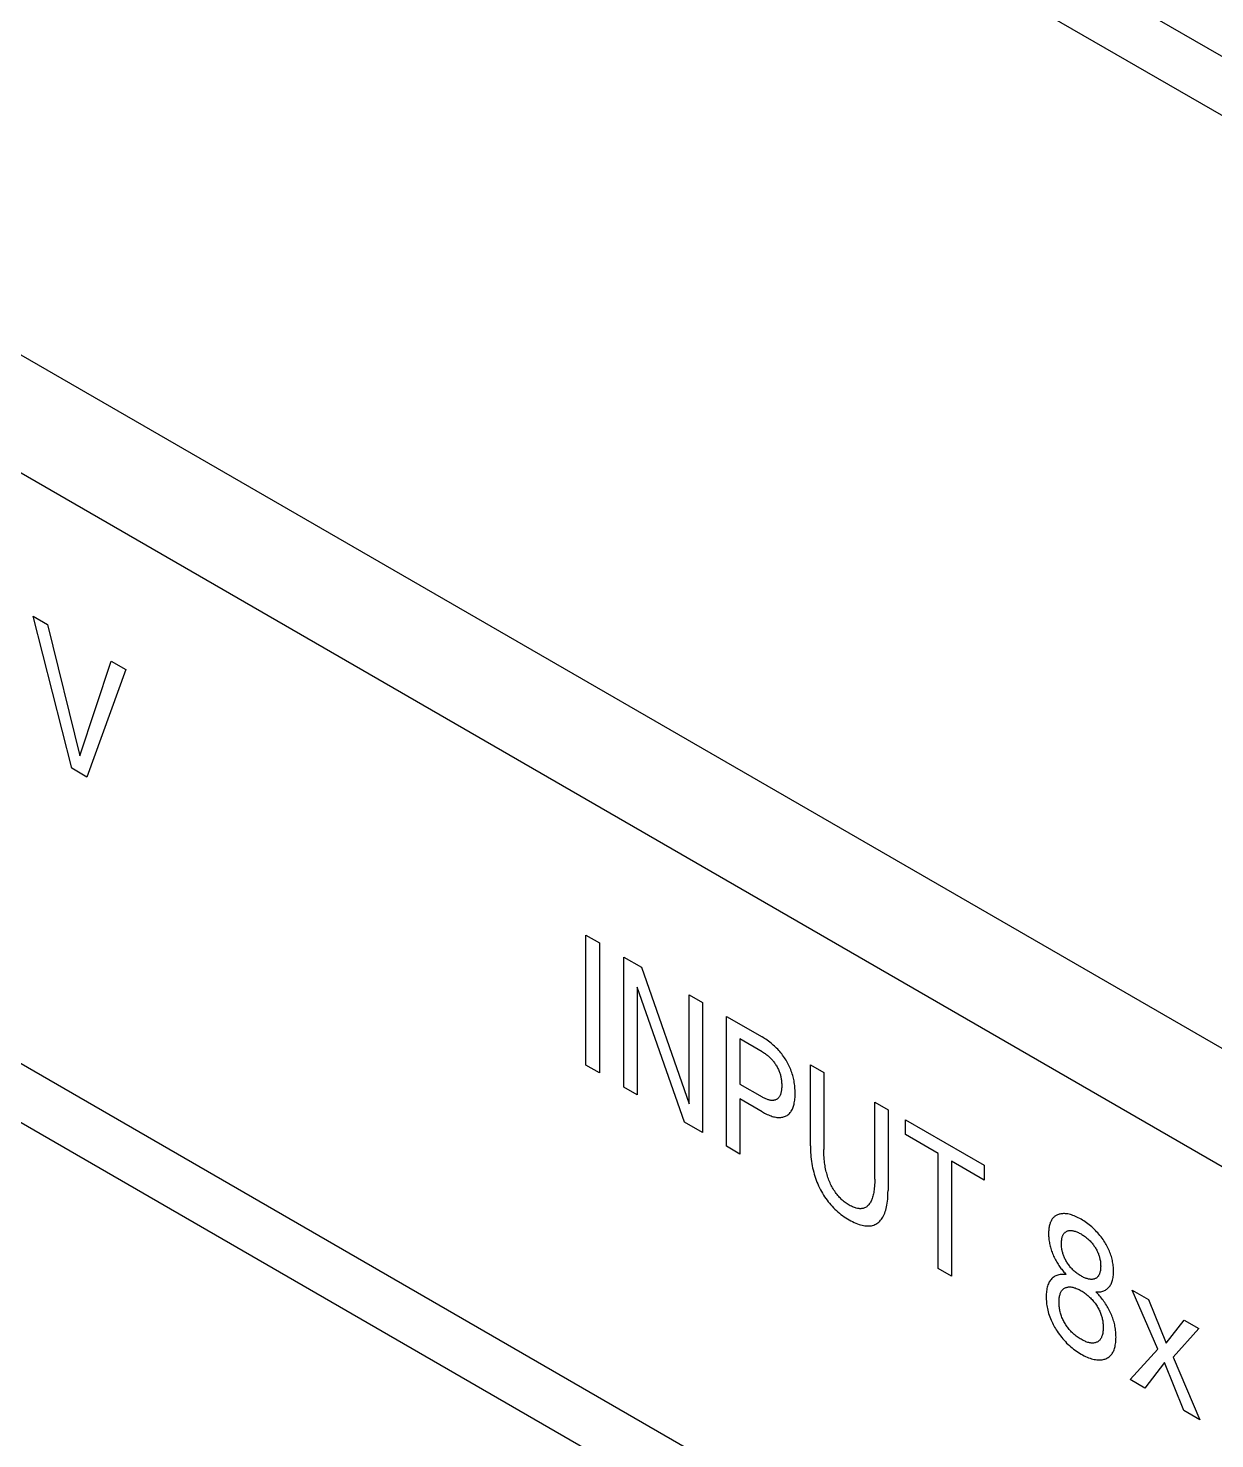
# Model space of a CAD drawing. Extents: x 0 to 420, y 0 to 297.
# Drawn here: x 179.41 to 195.82, y 177.65 to 197.16 of the extents above; entities that cross this region are included whole.
import ezdxf

# ---------------------------------------------------------------- set-up
doc = ezdxf.new("R2010")
doc.units = 0
doc.header["$LTSCALE"] = 23.1
doc.layers.add('40000_ISO', color=7, linetype='CONTINUOUS')

msp = doc.modelspace()

# ---------------------------------------------------------------- linework, layer by layer
at = {"layer": '40000_ISO', "color": 7, "linetype": 'CONTINUOUS'}
for p, q in [((232.242, 175.797), (183.098, 204.169)), ((231.888, 175.184), (182.744, 203.557)), ((220.716, 168.734), (171.572, 197.107)), ((220.009, 167.509), (170.865, 195.882)), ((180.019, 186.923), (179.482, 189.029)), ((179.482, 189.029), (179.683, 188.913)), ((179.683, 188.913), (180.126, 187.097)), ((180.126, 187.097), (180.563, 188.405)), ((180.563, 188.405), (180.764, 188.289)), ((180.764, 188.289), (180.226, 186.803)), ((220.009, 159.344), (170.865, 187.717)), ((219.656, 158.732), (170.511, 187.104)), ((180.226, 186.803), (180.019, 186.923)), ((187.128, 182.818), (187.128, 184.614)), ((187.128, 184.614), (187.314, 184.508)), ((187.314, 184.508), (187.314, 182.711)), ((187.653, 182.515), (187.653, 184.311)), ((187.653, 184.311), (187.894, 184.172)), ((187.894, 184.172), (188.555, 182.285)), ((187.837, 183.898), (187.837, 182.409)), ((188.49, 182.032), (187.837, 183.898)), ((188.555, 182.285), (188.555, 183.791)), ((188.555, 183.791), (188.739, 183.685)), ((188.739, 183.685), (188.739, 181.888)), ((189.071, 181.697), (189.071, 183.493)), ((189.071, 183.493), (189.563, 183.209)), ((189.256, 183.182), (189.256, 182.556)), ((189.563, 183.005), (189.256, 183.182)), ((189.581, 183.198), (189.563, 183.209)), ((189.599, 183.187), (189.581, 183.198)), ((189.617, 183.176), (189.599, 183.187)), ((189.634, 183.163), (189.617, 183.176)), ((189.652, 183.151), (189.634, 183.163)), ((189.67, 183.137), (189.652, 183.151)), ((189.688, 183.124), (189.67, 183.137)), ((189.563, 183.005), (189.574, 182.999)), ((189.574, 182.999), (189.585, 182.992)), ((189.585, 182.992), (189.595, 182.985)), ((189.595, 182.985), (189.606, 182.978)), ((189.606, 182.978), (189.617, 182.97)), ((189.617, 182.97), (189.628, 182.962)), ((189.628, 182.962), (189.638, 182.954)), ((189.638, 182.954), (189.648, 182.946)), ((189.648, 182.946), (189.657, 182.938)), ((189.703, 183.111), (189.688, 183.124)), ((189.719, 183.097), (189.703, 183.111)), ((189.735, 183.083), (189.719, 183.097)), ((189.75, 183.069), (189.735, 183.083)), ((189.765, 183.053), (189.75, 183.069)), ((189.78, 183.038), (189.765, 183.053)), ((189.795, 183.022), (189.78, 183.038)), ((189.808, 183.006), (189.795, 183.022)), ((189.822, 182.99), (189.808, 183.006)), ((189.835, 182.974), (189.822, 182.99)), ((189.848, 182.957), (189.835, 182.974)), ((189.86, 182.939), (189.848, 182.957)), ((187.314, 182.711), (187.128, 182.818)), ((189.657, 182.938), (189.667, 182.929)), ((189.667, 182.929), (189.676, 182.92)), ((189.676, 182.92), (189.685, 182.911)), ((189.685, 182.911), (189.694, 182.902)), ((189.694, 182.902), (189.703, 182.892)), ((189.703, 182.892), (189.711, 182.883)), ((189.711, 182.883), (189.719, 182.873)), ((189.719, 182.873), (189.727, 182.863)), ((189.727, 182.863), (189.734, 182.853)), ((189.734, 182.853), (189.742, 182.843)), ((189.742, 182.843), (189.749, 182.832)), ((189.749, 182.832), (189.756, 182.821)), ((189.756, 182.821), (189.763, 182.809)), ((189.763, 182.809), (189.77, 182.797)), ((189.77, 182.797), (189.777, 182.784)), ((189.777, 182.784), (189.783, 182.772)), ((189.783, 182.772), (189.789, 182.759)), ((189.789, 182.759), (189.795, 182.746)), ((189.872, 182.922), (189.86, 182.939)), ((189.884, 182.904), (189.872, 182.922)), ((189.895, 182.886), (189.884, 182.904)), ((189.906, 182.868), (189.895, 182.886)), ((189.916, 182.85), (189.906, 182.868)), ((189.926, 182.832), (189.916, 182.85)), ((189.935, 182.813), (189.926, 182.832)), ((189.944, 182.795), (189.935, 182.813)), ((189.952, 182.776), (189.944, 182.795)), ((189.96, 182.757), (189.952, 182.776)), ((189.967, 182.737), (189.96, 182.757)), ((190.231, 181.704), (190.231, 182.823)), ((190.231, 182.823), (190.417, 182.716)), ((189.256, 182.556), (189.563, 182.379)), ((189.795, 182.746), (189.8, 182.733)), ((189.8, 182.733), (189.804, 182.721)), ((189.804, 182.721), (189.808, 182.709)), ((189.808, 182.709), (189.812, 182.697)), ((189.812, 182.697), (189.816, 182.686)), ((189.816, 182.686), (189.819, 182.674)), ((189.819, 182.674), (189.822, 182.662)), ((189.822, 182.662), (189.824, 182.65)), ((189.824, 182.65), (189.826, 182.638)), ((189.826, 182.638), (189.829, 182.625)), ((189.829, 182.625), (189.83, 182.612)), ((189.83, 182.612), (189.832, 182.6)), ((189.832, 182.6), (189.833, 182.587)), ((189.833, 182.587), (189.834, 182.574)), ((189.834, 182.574), (189.835, 182.562)), ((189.835, 182.562), (189.835, 182.55)), ((189.974, 182.718), (189.967, 182.737)), ((189.981, 182.698), (189.974, 182.718)), ((189.987, 182.678), (189.981, 182.698)), ((189.992, 182.659), (189.987, 182.678)), ((189.997, 182.639), (189.992, 182.659)), ((190.001, 182.619), (189.997, 182.639)), ((190.005, 182.6), (190.001, 182.619)), ((190.009, 182.578), (190.005, 182.6)), ((190.012, 182.557), (190.009, 182.578)), ((190.015, 182.536), (190.012, 182.557)), ((190.417, 182.716), (190.417, 181.651)), ((187.837, 182.409), (187.653, 182.515)), ((189.574, 182.373), (189.563, 182.379)), ((189.585, 182.367), (189.574, 182.373)), ((189.596, 182.361), (189.585, 182.367)), ((189.607, 182.356), (189.596, 182.361)), ((189.617, 182.351), (189.607, 182.356)), ((189.784, 182.361), (189.777, 182.355)), ((189.79, 182.367), (189.784, 182.361)), ((189.795, 182.373), (189.79, 182.367)), ((189.8, 182.38), (189.795, 182.373)), ((189.805, 182.387), (189.8, 182.38)), ((189.809, 182.395), (189.805, 182.387)), ((189.813, 182.402), (189.809, 182.395)), ((189.816, 182.41), (189.813, 182.402)), ((189.819, 182.419), (189.816, 182.41)), ((189.822, 182.427), (189.819, 182.419)), ((189.824, 182.436), (189.822, 182.427)), ((189.827, 182.445), (189.824, 182.436)), ((189.829, 182.458), (189.827, 182.445)), ((189.831, 182.47), (189.829, 182.458)), ((189.833, 182.483), (189.831, 182.47)), ((189.834, 182.496), (189.833, 182.483)), ((189.835, 182.51), (189.834, 182.496)), ((189.835, 182.55), (189.835, 182.537)), ((189.835, 182.537), (189.835, 182.523)), ((189.835, 182.523), (189.835, 182.51)), ((190.017, 182.515), (190.015, 182.536)), ((190.018, 182.494), (190.017, 182.515)), ((190.017, 182.354), (190.019, 182.373)), ((190.02, 182.473), (190.018, 182.494)), ((190.019, 182.373), (190.02, 182.393)), ((190.02, 182.453), (190.02, 182.473)), ((190.02, 182.433), (190.02, 182.453)), ((190.02, 182.413), (190.02, 182.433)), ((190.02, 182.393), (190.02, 182.413)), ((189.256, 182.352), (189.256, 181.59)), ((189.563, 182.175), (189.256, 182.352)), ((189.563, 182.175), (189.581, 182.165)), ((189.581, 182.165), (189.599, 182.155)), ((189.628, 182.347), (189.617, 182.351)), ((189.639, 182.343), (189.628, 182.347)), ((189.648, 182.34), (189.639, 182.343)), ((189.658, 182.338), (189.648, 182.34)), ((189.667, 182.335), (189.658, 182.338)), ((189.677, 182.334), (189.667, 182.335)), ((189.686, 182.332), (189.677, 182.334)), ((189.695, 182.331), (189.686, 182.332)), ((189.704, 182.331), (189.695, 182.331)), ((189.712, 182.331), (189.704, 182.331)), ((189.72, 182.332), (189.712, 182.331)), ((189.728, 182.333), (189.72, 182.332)), ((189.735, 182.335), (189.728, 182.333)), ((189.743, 182.337), (189.735, 182.335)), ((189.75, 182.339), (189.743, 182.337)), ((189.757, 182.342), (189.75, 182.339)), ((189.764, 182.346), (189.757, 182.342)), ((189.771, 182.35), (189.764, 182.346)), ((189.777, 182.355), (189.771, 182.35)), ((189.942, 182.152), (189.952, 182.162)), ((189.952, 182.162), (189.961, 182.174)), ((189.961, 182.174), (189.968, 182.185)), ((189.968, 182.185), (189.975, 182.197)), ((189.975, 182.197), (189.982, 182.21)), ((189.982, 182.21), (189.987, 182.223)), ((189.987, 182.223), (189.993, 182.237)), ((189.993, 182.237), (189.997, 182.251)), ((189.997, 182.251), (190.002, 182.266)), ((190.002, 182.266), (190.005, 182.281)), ((190.005, 182.281), (190.009, 182.298)), ((190.009, 182.298), (190.012, 182.317)), ((190.012, 182.317), (190.015, 182.335)), ((190.015, 182.335), (190.017, 182.354)), ((191.122, 181.243), (191.122, 182.309)), ((191.122, 182.309), (191.306, 182.203)), ((191.306, 182.203), (191.306, 181.084)), ((188.739, 181.888), (188.49, 182.032)), ((189.599, 182.155), (189.617, 182.146)), ((189.617, 182.146), (189.635, 182.138)), ((189.635, 182.138), (189.653, 182.13)), ((189.653, 182.13), (189.671, 182.122)), ((189.671, 182.122), (189.689, 182.116)), ((189.689, 182.116), (189.705, 182.111)), ((189.705, 182.111), (189.721, 182.106)), ((189.721, 182.106), (189.736, 182.103)), ((189.736, 182.103), (189.752, 182.099)), ((189.752, 182.099), (189.767, 182.097)), ((189.767, 182.097), (189.782, 182.096)), ((189.782, 182.096), (189.797, 182.095)), ((189.797, 182.095), (189.811, 182.095)), ((189.811, 182.095), (189.824, 182.096)), ((189.824, 182.096), (189.837, 182.098)), ((189.837, 182.098), (189.85, 182.1)), ((189.85, 182.1), (189.862, 182.103)), ((189.862, 182.103), (189.874, 182.107)), ((189.874, 182.107), (189.886, 182.112)), ((189.886, 182.112), (189.898, 182.118)), ((189.898, 182.118), (189.91, 182.125)), ((189.91, 182.125), (189.922, 182.133)), ((189.922, 182.133), (189.932, 182.142)), ((189.932, 182.142), (189.942, 182.152)), ((191.545, 181.861), (191.545, 182.065)), ((191.545, 182.065), (192.637, 181.434)), ((191.998, 181.599), (191.545, 181.861)), ((189.256, 181.59), (189.071, 181.697)), ((190.231, 181.704), (190.232, 181.674)), ((190.232, 181.674), (190.233, 181.643)), ((190.233, 181.643), (190.234, 181.612)), ((190.234, 181.612), (190.236, 181.581)), ((190.236, 181.581), (190.239, 181.549)), ((190.417, 181.625), (190.417, 181.651)), ((190.417, 181.598), (190.417, 181.625)), ((190.419, 181.572), (190.417, 181.598)), ((191.998, 180.007), (191.998, 181.599)), ((190.239, 181.549), (190.243, 181.518)), ((190.243, 181.518), (190.247, 181.485)), ((190.247, 181.485), (190.252, 181.457)), ((190.252, 181.457), (190.257, 181.428)), ((190.257, 181.428), (190.263, 181.4)), ((190.263, 181.4), (190.269, 181.371)), ((190.42, 181.545), (190.419, 181.572)), ((190.423, 181.518), (190.42, 181.545)), ((190.425, 181.49), (190.423, 181.518)), ((190.428, 181.47), (190.425, 181.49)), ((190.431, 181.449), (190.428, 181.47)), ((190.434, 181.428), (190.431, 181.449)), ((190.438, 181.407), (190.434, 181.428)), ((190.442, 181.386), (190.438, 181.407)), ((190.447, 181.364), (190.442, 181.386)), ((192.183, 181.492), (192.183, 179.9)), ((192.637, 181.23), (192.183, 181.492)), ((192.637, 181.434), (192.637, 181.23)), ((190.269, 181.371), (190.277, 181.341)), ((190.277, 181.341), (190.285, 181.312)), ((190.285, 181.312), (190.294, 181.283)), ((190.294, 181.283), (190.303, 181.256)), ((190.303, 181.256), (190.313, 181.229)), ((190.313, 181.229), (190.323, 181.202)), ((190.323, 181.202), (190.334, 181.176)), ((190.452, 181.343), (190.447, 181.364)), ((190.457, 181.324), (190.452, 181.343)), ((190.463, 181.305), (190.457, 181.324)), ((190.469, 181.285), (190.463, 181.305)), ((190.475, 181.266), (190.469, 181.285)), ((190.482, 181.247), (190.475, 181.266)), ((190.489, 181.227), (190.482, 181.247)), ((190.497, 181.208), (190.489, 181.227)), ((190.505, 181.191), (190.497, 181.208)), ((190.512, 181.174), (190.505, 181.191)), ((191.121, 181.192), (191.119, 181.167)), ((191.122, 181.243), (191.121, 181.218)), ((191.121, 181.218), (191.121, 181.192)), ((190.334, 181.176), (190.346, 181.149)), ((190.346, 181.149), (190.359, 181.123)), ((190.359, 181.123), (190.372, 181.096)), ((190.372, 181.096), (190.385, 181.072)), ((190.385, 181.072), (190.399, 181.047)), ((190.399, 181.047), (190.414, 181.023)), ((190.414, 181.023), (190.429, 180.999)), ((190.429, 180.999), (190.445, 180.976)), ((190.521, 181.157), (190.512, 181.174)), ((190.529, 181.14), (190.521, 181.157)), ((190.538, 181.123), (190.529, 181.14)), ((190.548, 181.107), (190.538, 181.123)), ((190.558, 181.09), (190.548, 181.107)), ((190.568, 181.075), (190.558, 181.09)), ((190.578, 181.06), (190.568, 181.075)), ((190.589, 181.045), (190.578, 181.06)), ((190.6, 181.031), (190.589, 181.045)), ((190.611, 181.017), (190.6, 181.031)), ((190.623, 181.004), (190.611, 181.017)), ((190.634, 180.991), (190.623, 181.004)), ((191.091, 180.992), (191.086, 180.976)), ((191.096, 181.008), (191.091, 180.992)), ((191.1, 181.024), (191.096, 181.008)), ((191.104, 181.041), (191.1, 181.024)), ((191.107, 181.058), (191.104, 181.041)), ((191.11, 181.075), (191.107, 181.058)), ((191.113, 181.093), (191.11, 181.075)), ((191.116, 181.117), (191.113, 181.093)), ((191.118, 181.142), (191.116, 181.117)), ((191.119, 181.167), (191.118, 181.142)), ((191.301, 180.966), (191.303, 180.995)), ((191.303, 180.995), (191.305, 181.024)), ((191.305, 181.054), (191.306, 181.084)), ((191.305, 181.024), (191.305, 181.054)), ((190.445, 180.976), (190.462, 180.953)), ((190.462, 180.953), (190.478, 180.931)), ((190.478, 180.931), (190.496, 180.909)), ((190.496, 180.909), (190.514, 180.888)), ((190.514, 180.888), (190.533, 180.868)), ((190.533, 180.868), (190.552, 180.848)), ((190.552, 180.848), (190.571, 180.829)), ((190.571, 180.829), (190.591, 180.81)), ((190.591, 180.81), (190.611, 180.793)), ((190.646, 180.978), (190.634, 180.991)), ((190.659, 180.967), (190.646, 180.978)), ((190.672, 180.954), (190.659, 180.967)), ((190.686, 180.942), (190.672, 180.954)), ((190.7, 180.931), (190.686, 180.942)), ((190.713, 180.921), (190.7, 180.931)), ((190.727, 180.911), (190.713, 180.921)), ((190.741, 180.901), (190.727, 180.911)), ((190.755, 180.892), (190.741, 180.901)), ((190.77, 180.884), (190.755, 180.892)), ((190.784, 180.876), (190.77, 180.884)), ((190.798, 180.869), (190.784, 180.876)), ((190.812, 180.862), (190.798, 180.869)), ((190.826, 180.856), (190.812, 180.862)), ((190.84, 180.85), (190.826, 180.856)), ((190.854, 180.846), (190.84, 180.85)), ((190.867, 180.842), (190.854, 180.846)), ((190.881, 180.838), (190.867, 180.842)), ((190.893, 180.836), (190.881, 180.838)), ((190.905, 180.835), (190.893, 180.836)), ((190.917, 180.834), (190.905, 180.835)), ((190.928, 180.834), (190.917, 180.834)), ((190.94, 180.835), (190.928, 180.834)), ((190.951, 180.836), (190.94, 180.835)), ((190.961, 180.838), (190.951, 180.836)), ((190.972, 180.841), (190.961, 180.838)), ((190.982, 180.845), (190.972, 180.841)), ((190.992, 180.85), (190.982, 180.845)), ((191.001, 180.856), (190.992, 180.85)), ((191.01, 180.862), (191.001, 180.856)), ((191.019, 180.869), (191.01, 180.862)), ((191.027, 180.877), (191.019, 180.869)), ((191.035, 180.885), (191.027, 180.877)), ((191.042, 180.894), (191.035, 180.885)), ((191.05, 180.904), (191.042, 180.894)), ((191.057, 180.915), (191.05, 180.904)), ((191.064, 180.926), (191.057, 180.915)), ((191.07, 180.938), (191.064, 180.926)), ((191.076, 180.95), (191.07, 180.938)), ((191.081, 180.963), (191.076, 180.95)), ((191.086, 180.976), (191.081, 180.963)), ((191.268, 180.794), (191.274, 180.815)), ((191.274, 180.815), (191.28, 180.837)), ((191.28, 180.837), (191.286, 180.86)), ((191.286, 180.86), (191.29, 180.883)), ((191.29, 180.883), (191.294, 180.91)), ((191.294, 180.91), (191.298, 180.938)), ((191.298, 180.938), (191.301, 180.966)), ((190.611, 180.793), (190.633, 180.774)), ((190.633, 180.774), (190.655, 180.756)), ((190.655, 180.756), (190.678, 180.74)), ((190.678, 180.74), (190.7, 180.724)), ((190.7, 180.724), (190.723, 180.709)), ((190.723, 180.709), (190.746, 180.694)), ((190.746, 180.694), (190.769, 180.681)), ((190.769, 180.681), (190.791, 180.668)), ((190.791, 180.668), (190.814, 180.656)), ((190.814, 180.656), (190.837, 180.645)), ((190.837, 180.645), (190.859, 180.635)), ((190.859, 180.635), (190.882, 180.626)), ((190.882, 180.626), (190.904, 180.617)), ((190.904, 180.617), (190.926, 180.61)), ((190.926, 180.61), (190.946, 180.605)), ((190.946, 180.605), (190.966, 180.601)), ((190.966, 180.601), (190.985, 180.598)), ((191.076, 180.599), (191.092, 180.603)), ((191.092, 180.603), (191.108, 180.608)), ((191.108, 180.608), (191.123, 180.614)), ((191.123, 180.614), (191.138, 180.621)), ((191.138, 180.621), (191.152, 180.629)), ((191.152, 180.629), (191.165, 180.638)), ((191.165, 180.638), (191.178, 180.649)), ((191.178, 180.649), (191.191, 180.661)), ((191.191, 180.661), (191.203, 180.674)), ((191.203, 180.674), (191.214, 180.688)), ((191.214, 180.688), (191.225, 180.703)), ((191.225, 180.703), (191.234, 180.718)), ((191.234, 180.718), (191.243, 180.735)), ((191.243, 180.735), (191.252, 180.754)), ((191.252, 180.754), (191.26, 180.773)), ((191.26, 180.773), (191.268, 180.794)), ((193.539, 180.607), (193.536, 180.593)), ((193.542, 180.62), (193.539, 180.607)), ((193.546, 180.631), (193.542, 180.62)), ((193.55, 180.643), (193.546, 180.631)), ((193.555, 180.653), (193.55, 180.643)), ((193.56, 180.664), (193.555, 180.653)), ((193.565, 180.674), (193.56, 180.664)), ((193.571, 180.683), (193.565, 180.674)), ((193.577, 180.692), (193.571, 180.683)), ((193.584, 180.701), (193.577, 180.692)), ((193.591, 180.709), (193.584, 180.701)), ((193.598, 180.716), (193.591, 180.709)), ((193.606, 180.723), (193.598, 180.716)), ((193.614, 180.73), (193.606, 180.723)), ((193.623, 180.736), (193.614, 180.73)), ((193.632, 180.741), (193.623, 180.736)), ((193.641, 180.746), (193.632, 180.741)), ((193.651, 180.75), (193.641, 180.746)), ((193.661, 180.754), (193.651, 180.75)), ((193.671, 180.757), (193.661, 180.754)), ((193.683, 180.76), (193.671, 180.757)), ((193.695, 180.762), (193.683, 180.76)), ((193.708, 180.764), (193.695, 180.762)), ((193.72, 180.765), (193.708, 180.764)), ((193.733, 180.766), (193.72, 180.765)), ((193.746, 180.766), (193.733, 180.766)), ((193.76, 180.765), (193.746, 180.766)), ((193.776, 180.763), (193.76, 180.765)), ((193.793, 180.761), (193.776, 180.763)), ((193.81, 180.757), (193.793, 180.761)), ((193.827, 180.753), (193.81, 180.757)), ((193.844, 180.748), (193.827, 180.753)), ((193.861, 180.742), (193.844, 180.748)), ((193.88, 180.735), (193.861, 180.742)), ((193.899, 180.727), (193.88, 180.735)), ((193.918, 180.719), (193.899, 180.727)), ((193.937, 180.709), (193.918, 180.719)), ((193.956, 180.699), (193.937, 180.709)), ((193.975, 180.688), (193.956, 180.699)), ((193.994, 180.677), (193.975, 180.688)), ((194.013, 180.665), (193.994, 180.677)), ((194.032, 180.652), (194.013, 180.665)), ((194.051, 180.639), (194.032, 180.652)), ((194.07, 180.625), (194.051, 180.639)), ((194.089, 180.611), (194.07, 180.625)), ((194.106, 180.596), (194.089, 180.611)), ((190.985, 180.598), (191.004, 180.596)), ((191.004, 180.596), (191.023, 180.595)), ((191.023, 180.595), (191.041, 180.595)), ((191.041, 180.595), (191.059, 180.596)), ((191.059, 180.596), (191.076, 180.599)), ((193.527, 180.52), (193.526, 180.505)), ((193.526, 180.505), (193.526, 180.489)), ((193.526, 180.489), (193.526, 180.473)), ((193.526, 180.473), (193.527, 180.456)), ((193.528, 180.535), (193.527, 180.52)), ((193.527, 180.456), (193.528, 180.439)), ((193.529, 180.55), (193.528, 180.535)), ((193.528, 180.439), (193.529, 180.421)), ((193.531, 180.565), (193.529, 180.55)), ((193.529, 180.421), (193.531, 180.404)), ((193.533, 180.579), (193.531, 180.565)), ((193.536, 180.593), (193.533, 180.579)), ((193.707, 180.403), (193.708, 180.415)), ((193.708, 180.415), (193.71, 180.426)), ((193.71, 180.426), (193.713, 180.437)), ((193.713, 180.437), (193.715, 180.446)), ((193.715, 180.446), (193.718, 180.454)), ((193.718, 180.454), (193.721, 180.461)), ((193.721, 180.461), (193.725, 180.469)), ((193.725, 180.469), (193.728, 180.476)), ((193.728, 180.476), (193.732, 180.483)), ((193.732, 180.483), (193.737, 180.489)), ((193.737, 180.489), (193.741, 180.495)), ((193.741, 180.495), (193.747, 180.501)), ((193.747, 180.501), (193.753, 180.507)), ((193.753, 180.507), (193.759, 180.512)), ((193.759, 180.512), (193.766, 180.516)), ((193.766, 180.516), (193.773, 180.52)), ((193.773, 180.52), (193.78, 180.524)), ((193.78, 180.524), (193.788, 180.526)), ((193.788, 180.526), (193.796, 180.529)), ((193.796, 180.529), (193.805, 180.531)), ((193.805, 180.531), (193.814, 180.532)), ((193.814, 180.532), (193.823, 180.533)), ((193.823, 180.533), (193.832, 180.533)), ((193.832, 180.533), (193.841, 180.532)), ((193.841, 180.532), (193.851, 180.532)), ((193.851, 180.532), (193.862, 180.53)), ((193.862, 180.53), (193.872, 180.528)), ((193.872, 180.528), (193.882, 180.525)), ((193.882, 180.525), (193.893, 180.522)), ((193.893, 180.522), (193.904, 180.519)), ((193.904, 180.519), (193.915, 180.514)), ((193.915, 180.514), (193.927, 180.509)), ((193.927, 180.509), (193.939, 180.504)), ((193.939, 180.504), (193.951, 180.498)), ((193.951, 180.498), (193.963, 180.491)), ((193.963, 180.491), (193.975, 180.485)), ((193.975, 180.485), (193.987, 180.478)), ((193.987, 180.478), (193.999, 180.47)), ((193.999, 180.47), (194.011, 180.462)), ((194.011, 180.462), (194.023, 180.454)), ((194.023, 180.454), (194.035, 180.445)), ((194.035, 180.445), (194.047, 180.436)), ((194.047, 180.436), (194.057, 180.427)), ((194.057, 180.427), (194.068, 180.418)), ((194.068, 180.418), (194.078, 180.409)), ((194.078, 180.409), (194.089, 180.399)), ((194.124, 180.582), (194.106, 180.596)), ((194.141, 180.566), (194.124, 180.582)), ((194.157, 180.55), (194.141, 180.566)), ((194.174, 180.534), (194.157, 180.55)), ((194.19, 180.516), (194.174, 180.534)), ((194.206, 180.499), (194.19, 180.516)), ((194.221, 180.482), (194.206, 180.499)), ((194.236, 180.463), (194.221, 180.482)), ((194.251, 180.445), (194.236, 180.463)), ((194.265, 180.425), (194.251, 180.445)), ((194.279, 180.406), (194.265, 180.425)), ((194.291, 180.389), (194.279, 180.406)), ((193.531, 180.404), (193.534, 180.387)), ((193.534, 180.387), (193.537, 180.369)), ((193.537, 180.369), (193.54, 180.351)), ((193.54, 180.351), (193.544, 180.334)), ((193.544, 180.334), (193.548, 180.317)), ((193.548, 180.317), (193.552, 180.3)), ((193.552, 180.3), (193.557, 180.283)), ((193.557, 180.283), (193.562, 180.266)), ((193.562, 180.266), (193.568, 180.248)), ((193.568, 180.248), (193.574, 180.231)), ((193.574, 180.231), (193.581, 180.214)), ((193.581, 180.214), (193.588, 180.197)), ((193.704, 180.379), (193.705, 180.391)), ((193.704, 180.366), (193.704, 180.379)), ((193.704, 180.354), (193.704, 180.366)), ((193.704, 180.341), (193.704, 180.354)), ((193.704, 180.327), (193.704, 180.341)), ((193.705, 180.314), (193.704, 180.327)), ((193.705, 180.391), (193.707, 180.403)), ((193.706, 180.3), (193.705, 180.314)), ((193.708, 180.286), (193.706, 180.3)), ((193.71, 180.272), (193.708, 180.286)), ((193.713, 180.258), (193.71, 180.272)), ((193.715, 180.247), (193.713, 180.258)), ((193.718, 180.236), (193.715, 180.247)), ((193.721, 180.224), (193.718, 180.236)), ((193.724, 180.213), (193.721, 180.224)), ((193.728, 180.202), (193.724, 180.213)), ((194.089, 180.399), (194.099, 180.389)), ((194.099, 180.389), (194.109, 180.378)), ((194.109, 180.378), (194.118, 180.367)), ((194.118, 180.367), (194.128, 180.357)), ((194.128, 180.357), (194.137, 180.346)), ((194.137, 180.346), (194.145, 180.334)), ((194.145, 180.334), (194.154, 180.322)), ((194.154, 180.322), (194.162, 180.31)), ((194.162, 180.31), (194.164, 180.308)), ((194.164, 180.308), (194.171, 180.297)), ((194.171, 180.297), (194.178, 180.285)), ((194.178, 180.285), (194.185, 180.273)), ((194.185, 180.273), (194.191, 180.261)), ((194.191, 180.261), (194.198, 180.249)), ((194.198, 180.249), (194.204, 180.237)), ((194.204, 180.237), (194.209, 180.225)), ((194.209, 180.225), (194.214, 180.214)), ((194.214, 180.214), (194.218, 180.202)), ((194.302, 180.372), (194.291, 180.389)), ((194.312, 180.355), (194.302, 180.372)), ((194.323, 180.337), (194.312, 180.355)), ((194.333, 180.319), (194.323, 180.337)), ((194.342, 180.301), (194.333, 180.319)), ((194.351, 180.283), (194.342, 180.301)), ((194.36, 180.265), (194.351, 180.283)), ((194.367, 180.247), (194.36, 180.265)), ((194.375, 180.229), (194.367, 180.247)), ((194.382, 180.211), (194.375, 180.229)), ((193.588, 180.197), (193.596, 180.18)), ((193.596, 180.18), (193.604, 180.162)), ((193.604, 180.162), (193.613, 180.145)), ((193.613, 180.145), (193.621, 180.129)), ((193.621, 180.129), (193.631, 180.112)), ((193.631, 180.112), (193.64, 180.095)), ((193.64, 180.095), (193.65, 180.079)), ((193.65, 180.079), (193.659, 180.065)), ((193.659, 180.065), (193.668, 180.05)), ((193.668, 180.05), (193.678, 180.036)), ((193.678, 180.036), (193.688, 180.022)), ((193.688, 180.022), (193.697, 180.009)), ((193.732, 180.19), (193.728, 180.202)), ((193.736, 180.179), (193.732, 180.19)), ((193.741, 180.168), (193.736, 180.179)), ((193.746, 180.155), (193.741, 180.168)), ((193.752, 180.142), (193.746, 180.155)), ((193.759, 180.13), (193.752, 180.142)), ((193.765, 180.117), (193.759, 180.13)), ((193.772, 180.105), (193.765, 180.117)), ((193.78, 180.093), (193.772, 180.105)), ((193.787, 180.081), (193.78, 180.093)), ((193.795, 180.069), (193.787, 180.081)), ((193.804, 180.057), (193.795, 180.069)), ((193.813, 180.046), (193.804, 180.057)), ((193.822, 180.034), (193.813, 180.046)), ((193.831, 180.023), (193.822, 180.034)), ((193.84, 180.012), (193.831, 180.023)), ((194.218, 180.202), (194.222, 180.191)), ((194.222, 180.191), (194.226, 180.18)), ((194.226, 180.18), (194.229, 180.168)), ((194.229, 180.168), (194.232, 180.157)), ((194.232, 180.157), (194.235, 180.146)), ((194.235, 180.146), (194.237, 180.135)), ((194.237, 180.135), (194.24, 180.121)), ((194.24, 180.121), (194.242, 180.107)), ((194.242, 180.107), (194.244, 180.093)), ((194.244, 180.093), (194.245, 180.08)), ((194.245, 180.08), (194.246, 180.066)), ((194.246, 180.066), (194.246, 180.053)), ((194.246, 180.053), (194.247, 180.04)), ((194.247, 180.04), (194.246, 180.027)), ((194.246, 180.027), (194.246, 180.015)), ((194.388, 180.192), (194.382, 180.211)), ((194.394, 180.174), (194.388, 180.192)), ((194.399, 180.156), (194.394, 180.174)), ((194.404, 180.138), (194.399, 180.156)), ((194.408, 180.12), (194.404, 180.138)), ((194.412, 180.101), (194.408, 180.12)), ((194.415, 180.081), (194.412, 180.101)), ((194.418, 180.062), (194.415, 180.081)), ((194.42, 180.044), (194.418, 180.062)), ((194.422, 180.025), (194.42, 180.044)), ((194.423, 180.007), (194.422, 180.025)), ((192.183, 179.9), (191.998, 180.007)), ((193.536, 179.822), (193.529, 179.809)), ((193.544, 179.834), (193.536, 179.822)), ((193.552, 179.846), (193.544, 179.834)), ((193.561, 179.857), (193.552, 179.846)), ((193.57, 179.867), (193.561, 179.857)), ((193.581, 179.876), (193.57, 179.867)), ((193.591, 179.885), (193.581, 179.876)), ((193.602, 179.893), (193.591, 179.885)), ((193.614, 179.9), (193.602, 179.893)), ((193.626, 179.906), (193.614, 179.9)), ((193.64, 179.912), (193.626, 179.906)), ((193.654, 179.917), (193.64, 179.912)), ((193.669, 179.921), (193.654, 179.917)), ((193.685, 179.924), (193.669, 179.921)), ((193.701, 179.926), (193.685, 179.924)), ((193.697, 180.009), (193.707, 179.996)), ((193.718, 179.926), (193.701, 179.926)), ((193.707, 179.996), (193.718, 179.983)), ((193.718, 179.983), (193.728, 179.97)), ((193.735, 179.926), (193.718, 179.926)), ((193.728, 179.97), (193.738, 179.958)), ((193.753, 179.925), (193.735, 179.926)), ((193.738, 179.958), (193.749, 179.946)), ((193.749, 179.946), (193.76, 179.934)), ((193.771, 179.923), (193.753, 179.925)), ((193.76, 179.934), (193.771, 179.923)), ((193.85, 180.002), (193.84, 180.012)), ((193.861, 179.991), (193.85, 180.002)), ((193.871, 179.981), (193.861, 179.991)), ((193.882, 179.971), (193.871, 179.981)), ((193.892, 179.962), (193.882, 179.971)), ((193.903, 179.953), (193.892, 179.962)), ((193.915, 179.944), (193.903, 179.953)), ((193.927, 179.935), (193.915, 179.944)), ((193.939, 179.927), (193.927, 179.935)), ((193.951, 179.919), (193.939, 179.927)), ((193.963, 179.911), (193.951, 179.919)), ((193.975, 179.904), (193.963, 179.911)), ((193.987, 179.897), (193.975, 179.904)), ((193.999, 179.891), (193.987, 179.897)), ((194.011, 179.885), (193.999, 179.891)), ((194.023, 179.88), (194.011, 179.885)), ((194.035, 179.875), (194.023, 179.88)), ((194.047, 179.87), (194.035, 179.875)), ((194.058, 179.867), (194.047, 179.87)), ((194.069, 179.864), (194.058, 179.867)), ((194.079, 179.861), (194.069, 179.864)), ((194.089, 179.859), (194.079, 179.861)), ((194.1, 179.858), (194.089, 179.859)), ((194.11, 179.857), (194.1, 179.858)), ((194.119, 179.857), (194.11, 179.857)), ((194.128, 179.857), (194.119, 179.857)), ((194.138, 179.858), (194.128, 179.857)), ((194.146, 179.86), (194.138, 179.858)), ((194.155, 179.862), (194.146, 179.86)), ((194.163, 179.864), (194.155, 179.862)), ((194.171, 179.867), (194.163, 179.864)), ((194.178, 179.871), (194.171, 179.867)), ((194.185, 179.875), (194.178, 179.871)), ((194.192, 179.88), (194.185, 179.875)), ((194.198, 179.885), (194.192, 179.88)), ((194.204, 179.891), (194.198, 179.885)), ((194.209, 179.897), (194.204, 179.891)), ((194.214, 179.903), (194.209, 179.897)), ((194.218, 179.909), (194.214, 179.903)), ((194.222, 179.916), (194.218, 179.909)), ((194.226, 179.924), (194.222, 179.916)), ((194.229, 179.931), (194.226, 179.924)), ((194.232, 179.939), (194.229, 179.931)), ((194.235, 179.947), (194.232, 179.939)), ((194.237, 179.956), (194.235, 179.947)), ((194.24, 179.967), (194.237, 179.956)), ((194.242, 179.978), (194.24, 179.967)), ((194.244, 179.99), (194.242, 179.978)), ((194.245, 180.002), (194.244, 179.99)), ((194.246, 180.015), (194.245, 180.002)), ((194.401, 179.819), (194.406, 179.833)), ((194.406, 179.833), (194.41, 179.848)), ((194.41, 179.848), (194.414, 179.864)), ((194.414, 179.864), (194.417, 179.881)), ((194.417, 179.881), (194.42, 179.898)), ((194.42, 179.898), (194.422, 179.915)), ((194.422, 179.915), (194.423, 179.934)), ((194.424, 179.989), (194.423, 180.007)), ((194.423, 179.934), (194.424, 179.952)), ((194.424, 179.971), (194.424, 179.989)), ((194.424, 179.952), (194.424, 179.971)), ((193.494, 179.657), (193.493, 179.638)), ((193.493, 179.638), (193.493, 179.617)), ((193.495, 179.677), (193.494, 179.657)), ((193.497, 179.696), (193.495, 179.677)), ((193.5, 179.714), (193.497, 179.696)), ((193.503, 179.732), (193.5, 179.714)), ((193.507, 179.75), (193.503, 179.732)), ((193.512, 179.765), (193.507, 179.75)), ((193.517, 179.78), (193.512, 179.765)), ((193.523, 179.795), (193.517, 179.78)), ((193.529, 179.809), (193.523, 179.795)), ((193.675, 179.614), (193.678, 179.627)), ((193.678, 179.627), (193.681, 179.639)), ((193.681, 179.639), (193.684, 179.65)), ((193.684, 179.65), (193.687, 179.661)), ((193.687, 179.661), (193.691, 179.671)), ((193.691, 179.671), (193.696, 179.68)), ((193.696, 179.68), (193.701, 179.689)), ((193.701, 179.689), (193.706, 179.698)), ((193.706, 179.698), (193.712, 179.706)), ((193.712, 179.706), (193.718, 179.713)), ((193.718, 179.713), (193.725, 179.719)), ((193.725, 179.719), (193.732, 179.725)), ((193.732, 179.725), (193.739, 179.731)), ((193.739, 179.731), (193.747, 179.736)), ((193.747, 179.736), (193.756, 179.74)), ((193.756, 179.74), (193.764, 179.743)), ((193.764, 179.743), (193.773, 179.746)), ((193.773, 179.746), (193.783, 179.749)), ((193.783, 179.749), (193.793, 179.751)), ((193.793, 179.751), (193.803, 179.752)), ((193.803, 179.752), (193.814, 179.753)), ((193.814, 179.753), (193.824, 179.752)), ((193.824, 179.752), (193.835, 179.752)), ((193.835, 179.752), (193.847, 179.75)), ((193.847, 179.75), (193.859, 179.748)), ((193.859, 179.748), (193.871, 179.745)), ((193.871, 179.745), (193.882, 179.742)), ((193.882, 179.742), (193.895, 179.738)), ((193.895, 179.738), (193.908, 179.733)), ((193.908, 179.733), (193.921, 179.728)), ((193.921, 179.728), (193.935, 179.722)), ((193.935, 179.722), (193.948, 179.715)), ((193.948, 179.715), (193.962, 179.708)), ((193.962, 179.708), (193.975, 179.7)), ((193.975, 179.7), (193.989, 179.692)), ((193.989, 179.692), (194.002, 179.684)), ((194.002, 179.684), (194.016, 179.675)), ((194.016, 179.675), (194.029, 179.665)), ((194.029, 179.665), (194.043, 179.655)), ((194.043, 179.655), (194.056, 179.645)), ((194.056, 179.645), (194.068, 179.635)), ((194.068, 179.635), (194.08, 179.624)), ((194.193, 179.672), (194.179, 179.686)), ((194.179, 179.686), (194.194, 179.684)), ((194.206, 179.658), (194.193, 179.672)), ((194.194, 179.684), (194.209, 179.684)), ((194.219, 179.644), (194.206, 179.658)), ((194.209, 179.684), (194.223, 179.684)), ((194.231, 179.63), (194.219, 179.644)), ((194.223, 179.684), (194.236, 179.685)), ((194.244, 179.615), (194.231, 179.63)), ((194.236, 179.685), (194.25, 179.687)), ((194.25, 179.687), (194.263, 179.689)), ((194.263, 179.689), (194.276, 179.693)), ((194.276, 179.693), (194.288, 179.697)), ((194.288, 179.697), (194.3, 179.702)), ((194.3, 179.702), (194.311, 179.708)), ((194.311, 179.708), (194.322, 179.715)), ((194.322, 179.715), (194.333, 179.722)), ((194.333, 179.722), (194.342, 179.73)), ((194.342, 179.73), (194.352, 179.738)), ((194.352, 179.738), (194.361, 179.748)), ((194.361, 179.748), (194.369, 179.758)), ((194.369, 179.758), (194.377, 179.769)), ((194.377, 179.769), (194.384, 179.781)), ((194.384, 179.781), (194.39, 179.793)), ((194.39, 179.793), (194.396, 179.806)), ((194.396, 179.806), (194.401, 179.819)), ((195.035, 178.894), (194.681, 179.709)), ((194.681, 179.709), (194.909, 179.577)), ((193.493, 179.617), (193.493, 179.598)), ((193.493, 179.598), (193.494, 179.578)), ((193.494, 179.578), (193.495, 179.557)), ((193.495, 179.557), (193.497, 179.537)), ((193.497, 179.537), (193.499, 179.516)), ((193.499, 179.516), (193.502, 179.495)), ((193.502, 179.495), (193.505, 179.474)), ((193.505, 179.474), (193.509, 179.453)), ((193.509, 179.453), (193.515, 179.43)), ((193.67, 179.559), (193.671, 179.573)), ((193.67, 179.544), (193.67, 179.559)), ((193.67, 179.529), (193.67, 179.544)), ((193.671, 179.514), (193.67, 179.529)), ((193.671, 179.573), (193.672, 179.587)), ((193.672, 179.499), (193.671, 179.514)), ((193.672, 179.587), (193.673, 179.601)), ((193.673, 179.483), (193.672, 179.499)), ((193.673, 179.601), (193.675, 179.614)), ((193.675, 179.467), (193.673, 179.483)), ((193.677, 179.451), (193.675, 179.467)), ((193.68, 179.435), (193.677, 179.451)), ((193.683, 179.42), (193.68, 179.435)), ((194.08, 179.624), (194.092, 179.613)), ((194.092, 179.613), (194.104, 179.602)), ((194.104, 179.602), (194.116, 179.59)), ((194.116, 179.59), (194.127, 179.578)), ((194.127, 179.578), (194.138, 179.565)), ((194.138, 179.565), (194.148, 179.553)), ((194.148, 179.553), (194.158, 179.54)), ((194.158, 179.54), (194.168, 179.527)), ((194.168, 179.527), (194.178, 179.513)), ((194.178, 179.513), (194.187, 179.499)), ((194.187, 179.499), (194.196, 179.486)), ((194.196, 179.486), (194.204, 179.472)), ((194.204, 179.472), (194.212, 179.458)), ((194.212, 179.458), (194.219, 179.444)), ((194.219, 179.444), (194.226, 179.43)), ((194.256, 179.599), (194.244, 179.615)), ((194.268, 179.584), (194.256, 179.599)), ((194.28, 179.568), (194.268, 179.584)), ((194.292, 179.552), (194.28, 179.568)), ((194.303, 179.535), (194.292, 179.552)), ((194.314, 179.518), (194.303, 179.535)), ((194.325, 179.501), (194.314, 179.518)), ((194.336, 179.483), (194.325, 179.501)), ((194.346, 179.466), (194.336, 179.483)), ((194.356, 179.448), (194.346, 179.466)), ((194.365, 179.43), (194.356, 179.448)), ((194.909, 179.577), (195.154, 178.974)), ((193.515, 179.43), (193.52, 179.408)), ((193.52, 179.408), (193.527, 179.385)), ((193.527, 179.385), (193.534, 179.362)), ((193.534, 179.362), (193.542, 179.339)), ((193.542, 179.339), (193.551, 179.316)), ((193.551, 179.316), (193.56, 179.293)), ((193.56, 179.293), (193.569, 179.273)), ((193.569, 179.273), (193.578, 179.254)), ((193.578, 179.254), (193.588, 179.234)), ((193.687, 179.406), (193.683, 179.42)), ((193.691, 179.391), (193.687, 179.406)), ((193.695, 179.376), (193.691, 179.391)), ((193.7, 179.361), (193.695, 179.376)), ((193.705, 179.346), (193.7, 179.361)), ((193.711, 179.331), (193.705, 179.346)), ((193.717, 179.317), (193.711, 179.331)), ((193.724, 179.302), (193.717, 179.317)), ((193.731, 179.288), (193.724, 179.302)), ((193.738, 179.274), (193.731, 179.288)), ((193.746, 179.26), (193.738, 179.274)), ((193.754, 179.246), (193.746, 179.26)), ((193.762, 179.233), (193.754, 179.246)), ((194.226, 179.43), (194.233, 179.416)), ((194.233, 179.416), (194.239, 179.402)), ((194.239, 179.402), (194.244, 179.389)), ((194.244, 179.389), (194.249, 179.376)), ((194.249, 179.376), (194.254, 179.363)), ((194.254, 179.363), (194.258, 179.35)), ((194.258, 179.35), (194.262, 179.337)), ((194.262, 179.337), (194.265, 179.325)), ((194.265, 179.325), (194.268, 179.312)), ((194.268, 179.312), (194.271, 179.299)), ((194.271, 179.299), (194.274, 179.283)), ((194.274, 179.283), (194.276, 179.267)), ((194.276, 179.267), (194.278, 179.252)), ((194.278, 179.252), (194.279, 179.236)), ((194.279, 179.236), (194.28, 179.221)), ((194.375, 179.411), (194.365, 179.43)), ((194.383, 179.393), (194.375, 179.411)), ((194.391, 179.375), (194.383, 179.393)), ((194.399, 179.356), (194.391, 179.375)), ((194.407, 179.337), (194.399, 179.356)), ((194.413, 179.319), (194.407, 179.337)), ((194.42, 179.301), (194.413, 179.319)), ((194.425, 179.282), (194.42, 179.301)), ((194.431, 179.264), (194.425, 179.282)), ((194.436, 179.245), (194.431, 179.264)), ((194.44, 179.227), (194.436, 179.245)), ((195.154, 178.974), (195.402, 179.293)), ((195.402, 179.293), (195.602, 179.178)), ((193.588, 179.234), (193.599, 179.215)), ((193.599, 179.215), (193.609, 179.195)), ((193.609, 179.195), (193.621, 179.176)), ((193.621, 179.176), (193.632, 179.158)), ((193.632, 179.158), (193.644, 179.139)), ((193.644, 179.139), (193.659, 179.117)), ((193.659, 179.117), (193.675, 179.096)), ((193.675, 179.096), (193.69, 179.075)), ((193.69, 179.075), (193.707, 179.054)), ((193.707, 179.054), (193.723, 179.034)), ((193.764, 179.23), (193.762, 179.233)), ((193.773, 179.216), (193.764, 179.23)), ((193.783, 179.203), (193.773, 179.216)), ((193.792, 179.19), (193.783, 179.203)), ((193.802, 179.177), (193.792, 179.19)), ((193.812, 179.165), (193.802, 179.177)), ((193.822, 179.153), (193.812, 179.165)), ((193.834, 179.14), (193.822, 179.153)), ((193.845, 179.128), (193.834, 179.14)), ((193.857, 179.116), (193.845, 179.128)), ((193.869, 179.105), (193.857, 179.116)), ((193.881, 179.095), (193.869, 179.105)), ((193.893, 179.084), (193.881, 179.095)), ((193.907, 179.074), (193.893, 179.084)), ((193.92, 179.064), (193.907, 179.074)), ((193.934, 179.054), (193.92, 179.064)), ((193.948, 179.045), (193.934, 179.054)), ((193.961, 179.036), (193.948, 179.045)), ((194.251, 179.043), (194.246, 179.034)), ((194.256, 179.052), (194.251, 179.043)), ((194.26, 179.062), (194.256, 179.052)), ((194.264, 179.072), (194.26, 179.062)), ((194.268, 179.083), (194.264, 179.072)), ((194.271, 179.094), (194.268, 179.083)), ((194.274, 179.107), (194.271, 179.094)), ((194.276, 179.12), (194.274, 179.107)), ((194.278, 179.134), (194.276, 179.12)), ((194.279, 179.148), (194.278, 179.134)), ((194.28, 179.162), (194.279, 179.148)), ((194.28, 179.221), (194.281, 179.206)), ((194.281, 179.177), (194.28, 179.162)), ((194.281, 179.206), (194.281, 179.191)), ((194.281, 179.191), (194.281, 179.177)), ((194.444, 179.209), (194.44, 179.227)), ((194.447, 179.19), (194.444, 179.209)), ((194.45, 179.17), (194.447, 179.19)), ((194.453, 179.151), (194.45, 179.17)), ((194.455, 179.133), (194.453, 179.151)), ((194.457, 179.114), (194.455, 179.133)), ((194.458, 179.096), (194.457, 179.114)), ((194.458, 179.078), (194.458, 179.096)), ((194.459, 179.06), (194.458, 179.078)), ((194.458, 179.04), (194.459, 179.06)), ((195.602, 179.178), (195.248, 178.782)), ((193.723, 179.034), (193.74, 179.015)), ((193.74, 179.015), (193.758, 178.996)), ((193.758, 178.996), (193.776, 178.977)), ((193.776, 178.977), (193.794, 178.96)), ((193.794, 178.96), (193.813, 178.942)), ((193.813, 178.942), (193.832, 178.926)), ((193.832, 178.926), (193.851, 178.91)), ((193.851, 178.91), (193.871, 178.894)), ((193.871, 178.894), (193.892, 178.879)), ((193.892, 178.879), (193.912, 178.864)), ((193.912, 178.864), (193.933, 178.85)), ((193.933, 178.85), (193.954, 178.837)), ((193.975, 179.028), (193.961, 179.036)), ((193.989, 179.021), (193.975, 179.028)), ((194.002, 179.013), (193.989, 179.021)), ((194.016, 179.007), (194.002, 179.013)), ((194.03, 179.001), (194.016, 179.007)), ((194.043, 178.995), (194.03, 179.001)), ((194.057, 178.99), (194.043, 178.995)), ((194.069, 178.986), (194.057, 178.99)), ((194.081, 178.983), (194.069, 178.986)), ((194.093, 178.98), (194.081, 178.983)), ((194.105, 178.978), (194.093, 178.98)), ((194.116, 178.977), (194.105, 178.978)), ((194.128, 178.976), (194.116, 178.977)), ((194.138, 178.976), (194.128, 178.976)), ((194.149, 178.977), (194.138, 178.976)), ((194.159, 178.979), (194.149, 178.977)), ((194.169, 178.981), (194.159, 178.979)), ((194.179, 178.983), (194.169, 178.981)), ((194.188, 178.987), (194.179, 178.983)), ((194.197, 178.991), (194.188, 178.987)), ((194.205, 178.995), (194.197, 178.991)), ((194.212, 179), (194.205, 178.995)), ((194.22, 179.006), (194.212, 179)), ((194.227, 179.012), (194.22, 179.006)), ((194.234, 179.018), (194.227, 179.012)), ((194.24, 179.026), (194.234, 179.018)), ((194.246, 179.034), (194.24, 179.026)), ((194.407, 178.834), (194.414, 178.846)), ((194.414, 178.846), (194.421, 178.858)), ((194.421, 178.858), (194.427, 178.871)), ((194.427, 178.871), (194.432, 178.885)), ((194.432, 178.885), (194.437, 178.899)), ((194.437, 178.899), (194.442, 178.914)), ((194.442, 178.914), (194.446, 178.931)), ((194.446, 178.931), (194.449, 178.948)), ((194.449, 178.948), (194.452, 178.965)), ((194.452, 178.965), (194.455, 178.983)), ((194.455, 178.983), (194.456, 179.002)), ((194.456, 179.002), (194.458, 179.021)), ((194.458, 179.021), (194.458, 179.04)), ((194.655, 178.473), (195.035, 178.894)), ((193.954, 178.837), (193.975, 178.825)), ((193.975, 178.825), (193.996, 178.813)), ((193.996, 178.813), (194.017, 178.802)), ((194.017, 178.802), (194.038, 178.791)), ((194.038, 178.791), (194.059, 178.782)), ((194.059, 178.782), (194.079, 178.774)), ((194.079, 178.774), (194.1, 178.766)), ((194.1, 178.766), (194.119, 178.76)), ((194.119, 178.76), (194.138, 178.755)), ((194.138, 178.755), (194.156, 178.75)), ((194.156, 178.75), (194.175, 178.747)), ((194.175, 178.747), (194.193, 178.744)), ((194.193, 178.744), (194.202, 178.744)), ((194.202, 178.744), (194.21, 178.743)), ((194.21, 178.743), (194.225, 178.743)), ((194.225, 178.743), (194.239, 178.743)), ((194.239, 178.743), (194.253, 178.744)), ((194.253, 178.744), (194.267, 178.746)), ((194.267, 178.746), (194.28, 178.748)), ((194.28, 178.748), (194.293, 178.752)), ((194.293, 178.752), (194.306, 178.756)), ((194.306, 178.756), (194.318, 178.76)), ((194.318, 178.76), (194.33, 178.766)), ((194.33, 178.766), (194.341, 178.772)), ((194.341, 178.772), (194.352, 178.778)), ((194.352, 178.778), (194.362, 178.786)), ((194.362, 178.786), (194.372, 178.794)), ((194.372, 178.794), (194.382, 178.803)), ((194.382, 178.803), (194.391, 178.813)), ((194.391, 178.813), (194.399, 178.823)), ((194.399, 178.823), (194.407, 178.834)), ((195.127, 178.707), (194.859, 178.355)), ((195.398, 178.044), (195.127, 178.707)), ((195.248, 178.782), (195.617, 177.917)), ((194.859, 178.355), (194.655, 178.473)), ((195.617, 177.917), (195.398, 178.044))]:
    msp.add_line(p, q, dxfattribs=at)

doc.saveas('drawing.dxf')
